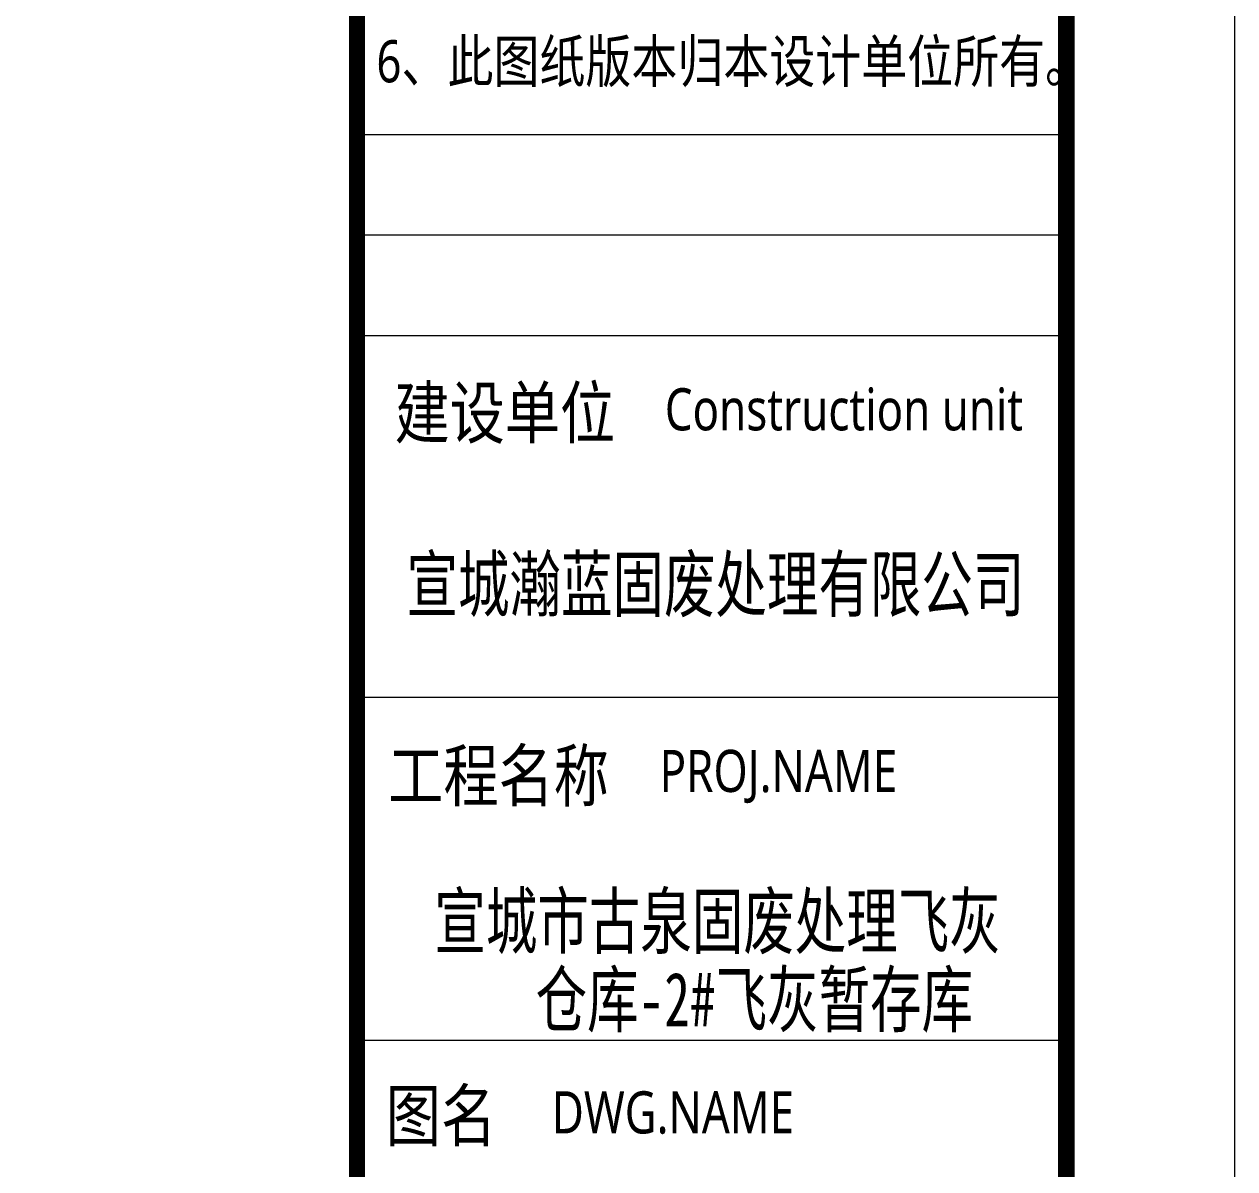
# Model space of a CAD drawing. Header units: inches. Extents: x -3272461 to -2504170, y 403793 to 1071042.
# Drawn here: x -2660770 to -2649994, y 514696 to 524883 of the extents above; entities that cross this region are included whole.
import ezdxf
from ezdxf.enums import TextEntityAlignment as Align

# ---------------------------------------------------------------- set-up
doc = ezdxf.new("R2010")
doc.units = ezdxf.units.IN
doc.header["$LTSCALE"] = 1000
doc.header["$MEASUREMENT"] = 0
doc.layers.get('0').update_dxf_attribs({"lineweight": 18})
for name, color, linetype, lineweight in [('0-TK', 4, 'Continuous', 18), ('PUB_TITLE', 153, 'Continuous', 18), ('图签文字', 4, 'Continuous', 18)]:
    doc.layers.add(name, color=color, linetype=linetype, lineweight=lineweight)
doc.styles.add('-黑体', font='', dxfattribs={"width": 0.7})
doc.styles.add('建筑图签-黑', font='', dxfattribs={"width": 0.7})
doc.styles.get('-黑体').set_extended_font_data('微软雅黑')
doc.styles.get('建筑图签-黑').set_extended_font_data('黑体')

msp = doc.modelspace()

# ---------------------------------------------------------------- linework, layer by layer
at = {"layer": '0-TK'}
for p, q in [((-2657808.5, 523901.6), (-2651494.3, 523901.6)), ((-2657808.5, 523007.5), (-2651494.3, 523007.5)), ((-2657808.5, 522113.4), (-2651494.3, 522113.4)), ((-2657808.5, 518894.6), (-2651494.3, 518894.6)), ((-2657808.5, 515841.4), (-2651494.3, 515841.4))]:
    msp.add_line(p, q, dxfattribs=at)
msp.add_lwpolyline([(-2657808.5, 493630.6, 144, 144, 0), (-2657808.5, 553630.6, 144, 144, 0)], format="xyseb", dxfattribs=at)
at = {"layer": 'PUB_TITLE'}
msp.add_lwpolyline([(-2649994.3, 492130.6), (-2649994.3, 555130.6), (-2761444.3, 555130.6), (-2761444.3, 492130.6)], close=True, dxfattribs=at)
msp.add_lwpolyline([(-2651494.3, 493630.6, 150, 150, 0), (-2651494.3, 553630.6, 150, 150, 0), (-2757694.3, 553630.6, 150, 150, 0), (-2757694.3, 493630.6, 150, 150, 0)], format="xyseb", close=True, dxfattribs=at)

# ---------------------------------------------------------------- texts
at = {"style": '-黑体', "width": 0.8}
for s, height, p in [('6、此图纸版本归本设计单位所有。', 375, (-2657635.3, 524553.1)), ('建设单位', 450, (-2657474.2, 521424.9)), ('工程名称', 450, (-2657529.8, 518195.1)), ('PROJ.NAME', 375, (-2655114.4, 518237.1)), ('图名', 450, (-2657551.2, 515168.8)), ('DWG.NAME', 375, (-2656073.6, 515198.3))]:
    msp.add_text(s, height=height, dxfattribs=at).set_placement(p, align=Align.MIDDLE_LEFT)
at = {"insert": (-2655068.2, 521453.2), "char_height": 375, "width": 4915.503, "attachment_point": 4, "style": '-黑体'}
msp.add_mtext('{\\W0.8;Construction unit  }', dxfattribs=at)
at = {"layer": '图签文字', "color": 1, "style": '建筑图签-黑', "width": 0.7}
for s, p in [('宣城瀚蓝固废处理有限公司', (-2654617.7, 519660.3)), ('宣城市古泉固废处理飞灰', (-2654598.7, 516661))]:
    msp.add_text(s, height=480, dxfattribs=at).set_placement(p, align=Align.CENTER)
at = {"layer": '图签文字', "color": 1, "insert": (-2654271.1, 515907.9), "char_height": 480, "width": 6132.944, "attachment_point": 8, "style": '建筑图签-黑'}
msp.add_mtext('仓库-2#飞灰暂存库   ', dxfattribs=at)

doc.saveas('drawing.dxf')
